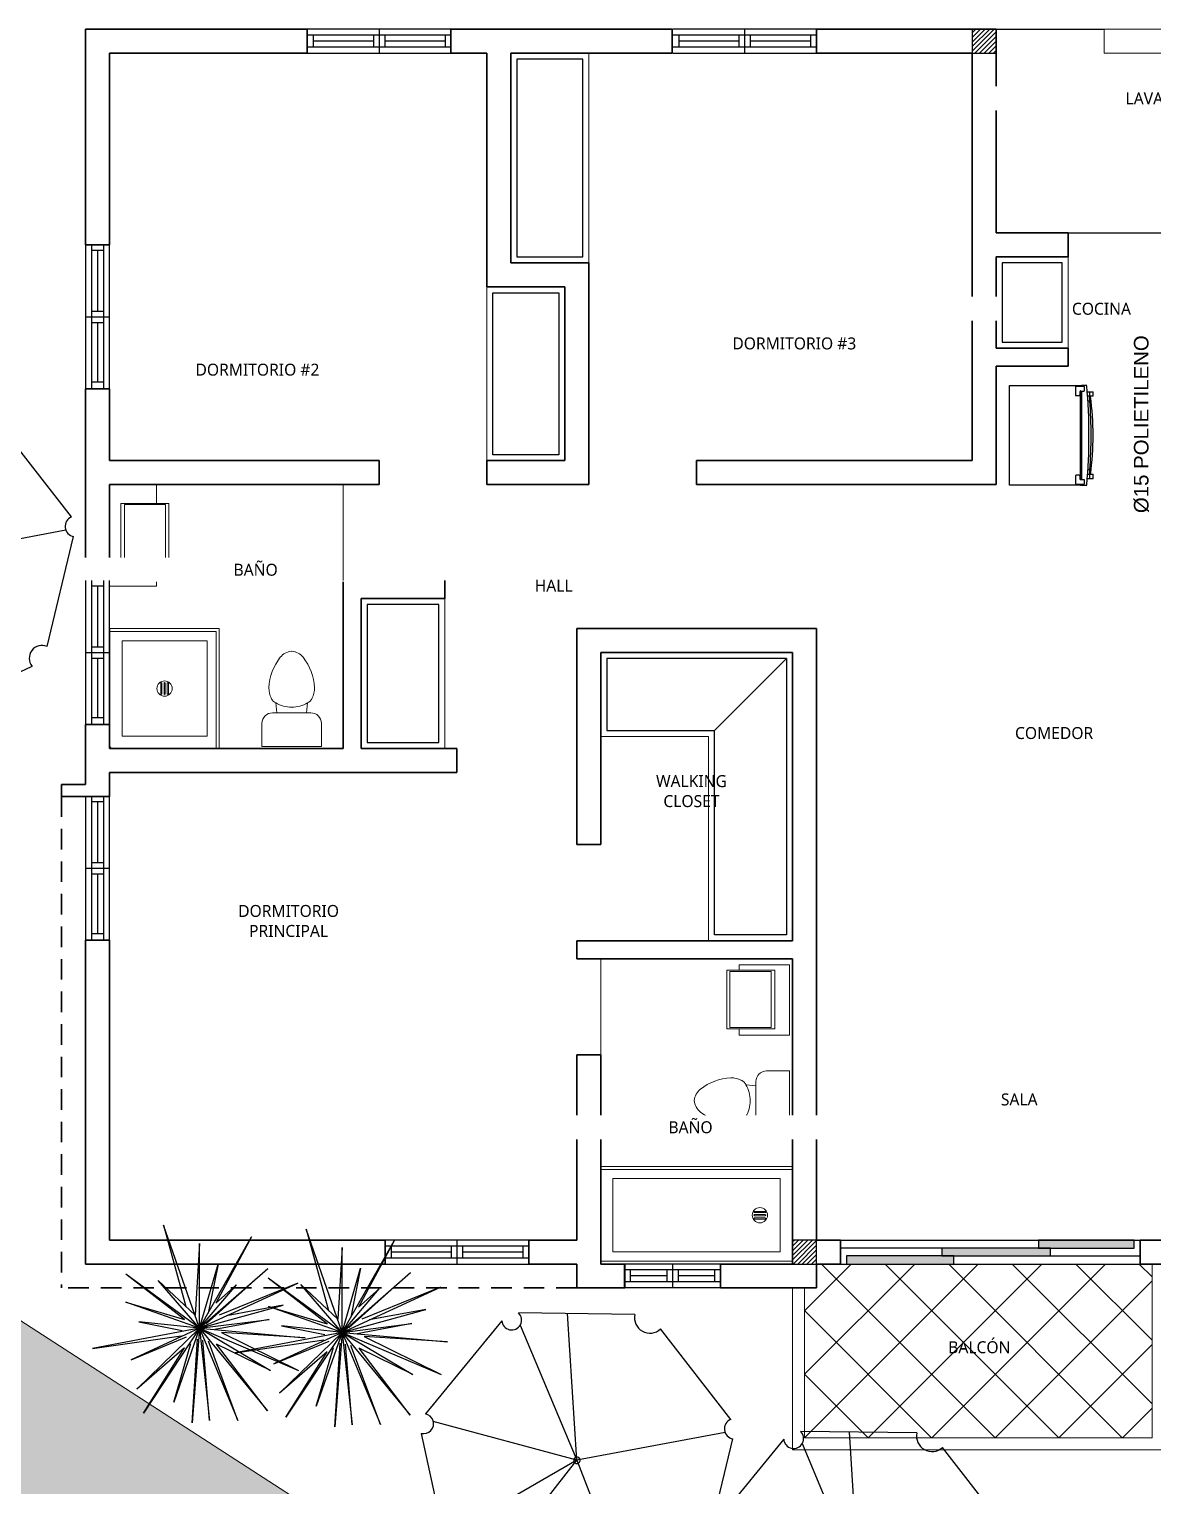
# Model space of a CAD drawing. Header units: feet. Extents: x 1019 to 2236, y -546 to 122.
# Drawn here: x 1074.06 to 1083.44, y -509.66 to -497.51 of the extents above; entities that cross this region are included whole.
import ezdxf

# ---------------------------------------------------------------- set-up
doc = ezdxf.new("R2010")
doc.units = ezdxf.units.FT
doc.header["$LTSCALE"] = 0.05
doc.header["$MEASUREMENT"] = 0
doc.linetypes.add('HIDDEN', pattern=[9.525, 6.35, -3.175])
for name, color, linetype, lineweight in [('A-GENM', 8, 'Continuous', 9), ('A-WALL', 7, 'Continuous', 25), ('arq-pisos', 251, 'Continuous', 5), ('closet', 8, 'Continuous', 5), ('COCINA', 8, 'Continuous', 25), ('I-FURN', 8, 'Continuous', 0), ('MB', 8, 'Continuous', 20), ('None', 7, 'Continuous', 5), ('P-SANR-FIXT', 8, 'Continuous', 9)]:
    doc.layers.add(name, color=color, linetype=linetype, lineweight=lineweight)
for name, color, linetype in [('AGUASNEGRAS', 4, 'Continuous'), ('columna', 9, 'Continuous'), ('MB3', 8, 'Continuous'), ('MUROS', 7, 'Continuous'), ('PERT-VENT', 8, 'Continuous'), ('PISO', 8, 'Continuous'), ('TEXXT', 2, 'Continuous'), ('TXT', 2, 'Continuous')]:
    doc.layers.add(name, color=color, linetype=linetype)
doc.layers.add('PLANTS', color=7, linetype='Continuous', true_color=0x005716)
doc.styles.add('ads', font='trebuc.ttf', dxfattribs={"height": 0.14})
doc.styles.add('DAMIAN', font='arial.ttf', dxfattribs={"height": 0.12})

# ---------------------------------------------------------------- blocks, each defined once
blk = doc.blocks.new('ARBOL4')
at = {"layer": 'PLANTS'}
for p, q in [((0.18998, 0.442934), (-0.157772, 0.457476)), ((-0.215225, 0.439234), (-0.445698, 0.173788)), ((-0.172006, 0.430212), (0, 0)), ((0.465439, 0.126688), (0.258534, 0.409628)), ((0, 0), (0.381619, 0.241316)), ((-0.474293, 0.087687), (-0.409359, -0.263952)), ((0.392021, -0.274733), (0.48214, 0.055782)), ((0, 0), (-0.436626, -0.116299)), ((-0.37373, -0.251589), (0, 0)), ((0, 0), (-0.030926, -0.456175)), ((0.410256, -0.207857), (0, 0)), ((0, 0), (0.311329, -0.356352)), ((-0.375843, -0.309965), (-0.049034, -0.484529)), ((0.011921, -0.485418), (0.345337, -0.341692))]:
    blk.add_line(p, q, dxfattribs=at)
for centre, radius, start, end in [((-0.189074, 0.45647), 0.031319, 213.386078, 1.840691), ((0.228399, 0.434803), 0.03927, 168.050674, 320.127319), ((-0.47347, 0.135212), 0.047533, 269.007996, 54.248581), ((0.474388, 0.091377), 0.036427, 104.220505, 282.287354), ((0, 0), 0.01, 0, 180), ((0, 0), 0.01, 180, 0), ((-0.383672, -0.280455), 0.030531, 284.858551, 147.280869), ((0.371318, -0.310052), 0.04094, 59.622765, 230.608597), ((-0.018543, -0.484042), 0.030495, 357.413361, 180.915833)]:
    blk.add_arc(centre, radius, start, end, dxfattribs=at)
blk = doc.blocks.new('T36')
at = {"color": 86, "linetype": 'Continuous'}
for p, q in [((-0.0034, -0.0094), (-0.0541, 0.4721)), ((-0.0541, 0.4721), (-0.0034, 0.092)), ((-0.0034, -0.0094), (0.0979, 0.4721)), ((-0.0034, 0.092), (0.0979, 0.4721)), ((-0.0034, -0.0094), (-0.2936, 0.3918)), ((-0.2936, 0.3918), (-0.0795, 0.0666)), ((-0.0034, -0.0094), (-0.1808, 0.3454)), ((-0.1808, 0.3454), (-0.083, 0.1007)), ((-0.0034, -0.0094), (0.3071, 0.3693)), ((-0.0034, -0.0094), (0.1233, 0.3454)), ((0.3071, 0.3693), (0.0526, 0.0804)), ((0.1233, 0.3454), (0.0526, 0.0804)), ((-0.0034, -0.0094), (-0.1048, 0.2947)), ((-0.1048, 0.2947), (-0.0107, 0.0594)), ((-0.0034, -0.0094), (-0.3329, 0.244)), ((-0.3329, 0.244), (-0.0288, 0.0159)), ((-0.0034, -0.0094), (0.3767, 0.244)), ((0.3767, 0.244), (0.0473, 0.0413)), ((-0.0034, -0.0094), (-0.4596, 0.1426)), ((-0.4596, 0.1426), (-0.1302, 0.0413)), ((-0.0034, -0.0094), (-0.2315, 0.1173)), ((-0.2315, 0.1173), (-0.1302, 0.0413)), ((-0.0034, -0.0094), (0.4021, 0.1173)), ((0.4021, 0.1173), (0.0473, 0.0159)), ((-0.0034, -0.0094), (-0.3076, 0.0159)), ((-0.3076, 0.0159), (-0.0795, 0.0159)), ((-0.0034, -0.0094), (0.4274, 0.0413)), ((0.4274, 0.0413), (0.0473, -0.0094)), ((-0.0034, -0.0094), (-0.4343, -0.2629)), ((-0.0034, -0.0094), (-0.3836, -0.0854)), ((-0.3836, -0.0854), (-0.0585, -0.0418)), ((-0.0034, -0.0094), (-0.1808, -0.3896)), ((-0.0034, -0.0094), (-0.1808, -0.2375)), ((-0.1808, -0.2375), (-0.0585, -0.0418)), ((-0.0034, -0.0094), (-0.0541, -0.3642)), ((-0.0034, -0.0094), (0.1832, -0.4725)), ((-0.0034, -0.0094), (0.4274, -0.1868)), ((-0.0034, -0.0094), (0.0219, -0.2882)), ((-0.0034, -0.0094), (0.3514, -0.0601)), ((-0.0034, -0.0094), (0.1993, -0.2882)), ((-0.0034, -0.0094), (0.326, -0.2375)), ((0.1993, -0.2882), (0.0473, -0.0601)), ((0.3514, -0.0601), (0.0726, -0.0348)), ((0.4274, -0.1868), (0.0979, -0.0601)), ((0.0979, -0.0601), (0.326, -0.2375)), ((-0.4343, -0.2629), (-0.0887, -0.0901)), ((-0.0288, -0.0854), (-0.1808, -0.3896)), ((-0.0541, -0.3642), (-0.0288, -0.0854)), ((0.0219, -0.2882), (0.0219, -0.0854)), ((0.1832, -0.4725), (0.0473, -0.0854))]:
    blk.add_line(p, q, dxfattribs=at)
blk = doc.blocks.new('Arbol222')
at = {"layer": 'PLANTS', "lineweight": 15, "xscale": 1.5, "yscale": 1.5, "zscale": 1.5}
blk.add_blockref('T36', (0.0051, 0.0141), dxfattribs=at)
blk = doc.blocks.new('bath_sink_6127 - bath_sink_6127-542651-Nivel 1')
at = {"layer": 'I-FURN'}
for p, q in [((0.293, 0.244), (0.293, 0.4)), ((0.395, 0.244), (-0.005, 0.244)), ((-0.005, 0.244), (-0.005, -0.245)), ((0.395, -0.245), (0.395, 0.244)), ((0.025, -0.234), (0.025, 0.233)), ((0.025, 0.233), (0.369, 0.233)), ((0.369, 0.233), (0.369, -0.234)), ((0.369, -0.234), (0.025, -0.234)), ((-0.005, -0.245), (0.395, -0.245)), ((0.293, -0.448), (0.293, -0.245)), ((-0.1, -0.448), (0.293, -0.448))]:
    blk.add_line(p, q, dxfattribs=at)
blk = doc.blocks.new('Toilet_-_Tank_-_3D_4840 - 17_ High_ Seat Not Visible-536545-Nivel 1')
at = {"layer": 'P-SANR-FIXT'}
for p, q in [((0.248, 0.489), (-0.248, 0.489)), ((-0.248, 0.489), (-0.248, 0.298)), ((0.248, 0.298), (0.248, 0.489)), ((-0.159, 0.21), (-0.123, 0.21)), ((-0.123, 0.21), (-0.132, 0.127)), ((-0.123, 0.21), (0.123, 0.21)), ((0.132, 0.127), (0.123, 0.21)), ((0.123, 0.21), (0.159, 0.21))]:
    blk.add_line(p, q, dxfattribs=at)
for centre, radius, start, end in [((-0.159, 0.298), 0.0889, 180, 270), ((0.159, 0.298), 0.0889, 270, 360), ((-0.083, 0.041), 0.0995, 119.8981, 151.0596), ((0, -0.104), 0.266, 90.1019, 119.8981), ((0, -0.104), 0.266, 60.1019, 89.8981), ((0.083, 0.041), 0.0995, 28.9404, 60.1019), ((-0.023, 0.008), 0.167, 151.0596, 182.709), ((0.023, 0.008), 0.167, 357.291, 28.9404), ((0.25, 0.021), 0.441, 182.709, 218.5058), ((-0.25, 0.021), 0.441, 321.4942, 357.291), ((0.011, -0.169), 0.136, 218.5058, 265.219), ((-0.011, -0.169), 0.136, 274.781, 321.4942)]:
    blk.add_arc(centre, radius, start, end, dxfattribs=at)
blk = doc.blocks.new('Shower_Stall_9385 - 1-684532-Nivel 1')
at = {"layer": 'P-SANR-FIXT'}
for p, q in [((-0.576, 0.533), (0.424, 0.533)), ((-0.576, -0.381), (-0.576, 0.533)), ((0.424, 0.508), (-0.551, 0.508)), ((-0.551, -0.381), (-0.551, 0.508)), ((-0.475, -0.279), (-0.475, 0.432)), ((-0.475, 0.432), (0.322, 0.432)), ((0.322, 0.432), (0.322, -0.279)), ((-0.121, 0.108), (-0.032, 0.108)), ((-0.032, 0.099), (-0.121, 0.099)), ((-0.121, 0.081), (-0.032, 0.081)), ((-0.032, 0.072), (-0.121, 0.072)), ((-0.121, 0.053), (-0.032, 0.053)), ((-0.032, 0.044), (-0.121, 0.044)), ((0.322, -0.279), (-0.475, -0.279)), ((-0.576, -0.381), (-0.551, -0.381)), ((-0.551, -0.381), (0.398, -0.381))]:
    blk.add_line(p, q, dxfattribs=at)
for centre, radius, start, end in [((-0.076, 0.076), 0.0635, 360, 180), ((-0.076, 0.076), 0.0635, 0, 180), ((-0.076, 0.076), 0.0635, 180, 360), ((-0.076, 0.076), 0.0635, 180, 360), ((-0.121, 0.103), 0.00444, 90, 270), ((-0.121, 0.076), 0.00444, 90, 270), ((-0.121, 0.049), 0.00444, 90, 270), ((-0.032, 0.103), 0.00444, 270, 90), ((-0.032, 0.076), 0.00444, 270, 90), ((-0.032, 0.049), 0.00444, 270, 90), ((0.398, -0.356), 0.0254, 270, 360)]:
    blk.add_arc(centre, radius, start, end, dxfattribs=at)
blk = doc.blocks.new('bath_sink_6127 - bath_sink_6127-V2-Nivel 1')
at = {"layer": 'I-FURN'}
for p, q in [((0.293, 0.297), (-0.127, 0.297)), ((-0.127, 0.297), (-0.127, -0.29)), ((0.395, 0.244), (-0.005, 0.244)), ((-0.005, 0.244), (-0.005, -0.245)), ((0.293, 0.244), (0.293, 0.297)), ((0.395, -0.245), (0.395, 0.244)), ((0.025, -0.234), (0.025, 0.233)), ((0.025, 0.233), (0.369, 0.233)), ((0.369, 0.233), (0.369, -0.234)), ((0.369, -0.234), (0.025, -0.234)), ((0.293, -0.29), (-0.127, -0.29)), ((-0.005, -0.245), (0.395, -0.245)), ((0.293, -0.29), (0.293, -0.245))]:
    blk.add_line(p, q, dxfattribs=at)
blk = doc.blocks.new('A$C007B5363')
at = {"layer": 'COCINA'}
for p, q in [((0, 0.829), (0.594, 0.829)), ((0, 0), (0, 0.829)), ((0.551, 0.816), (0.551, 0.752)), ((0.621, 0.822), (0.557, 0.822)), ((0.557, 0.746), (0.582, 0.746)), ((0.589, 0.752), (0.589, 0.778)), ((0.594, 0.829), (0.601, 0.829)), ((0.594, 0.822), (0.594, 0.829)), ((0.594, 0.045), (0.594, 0.784)), ((0.595, 0.784), (0.621, 0.784)), ((0.601, 0.829), (0.601, 0.822)), ((0.645, 0.829), (0.601, 0.829)), ((0.601, 0.784), (0.601, 0.044)), ((0.627, 0.791), (0.627, 0.816)), ((0.649, 0.778), (0.671, 0.778)), ((0.671, 0.74), (0.651, 0.74)), ((0.671, 0.778), (0.698, 0.778)), ((0.671, 0.74), (0.671, 0.778)), ((0.671, 0.74), (0.671, 0.778)), ((0.698, 0.74), (0.671, 0.74)), ((0.671, 0.74), (0.671, 0.702)), ((0.671, 0.702), (0.671, 0.74)), ((0.699, 0.74), (0.699, 0.778)), ((0.654, 0.702), (0.671, 0.702)), ((0.671, 0.127), (0.654, 0.127)), ((0.671, 0.127), (0.671, 0.089)), ((0.671, 0.089), (0.671, 0.127)), ((0.594, 0), (0, 0)), ((0.551, 0.076), (0.551, 0.013)), ((0.582, 0.083), (0.557, 0.083)), ((0.557, 0.006), (0.621, 0.006)), ((0.589, 0.051), (0.589, 0.076)), ((0.594, 0), (0.594, 0.006)), ((0.594, 0), (0.601, 0)), ((0.621, 0.044), (0.595, 0.044)), ((0.601, 0.006), (0.601, 0)), ((0.601, 0), (0.645, 0)), ((0.627, 0.013), (0.627, 0.038)), ((0.671, 0.051), (0.649, 0.051)), ((0.651, 0.089), (0.671, 0.089)), ((0.671, 0.089), (0.698, 0.089)), ((0.671, 0.051), (0.671, 0.089)), ((0.671, 0.051), (0.671, 0.089)), ((0.698, 0.051), (0.671, 0.051)), ((0.699, 0.051), (0.699, 0.089))]:
    blk.add_line(p, q, dxfattribs=at)
for centre, radius, start, end in [((0.557, 0.816), 0.00635, 90, 180), ((0.557, 0.752), 0.00635, 180, 270), ((0.582, 0.752), 0.00635, 270, 360), ((0.595, 0.778), 0.00635, 90, 180), ((0.621, 0.816), 0.00635, 360, 90), ((0.621, 0.791), 0.00635, 270, 360), ((-3.851, 0.414), 4.515, 354.7351, 5.2649), ((-1.675, 0.414), 2.373, 352.1151, 7.8849), ((-3.079, 0.414), 3.761, 355.6182, 4.3818), ((0.557, 0.076), 0.00635, 90, 180), ((0.557, 0.013), 0.00635, 180, 270), ((0.582, 0.076), 0.00635, 360, 90), ((0.595, 0.051), 0.00635, 180, 270), ((0.621, 0.038), 0.00635, 360, 90), ((0.621, 0.013), 0.00635, 270, 360)]:
    blk.add_arc(centre, radius, start, end, dxfattribs=at)
blk = doc.blocks.new('A$C45091238')
for points in [[(0.846, 0.067), (1.753, 0.067), (1.753, 0.133), (0.846, 0.133)], [(1.653, 0.133), (2.45, 0.133), (2.45, 0.2), (1.653, 0.2)], [(0.05, 0), (0.946, 0), (0.946, 0.067), (0.05, 0.067)]]:
    blk.add_hatch(color=256).paths.add_polyline_path(points)
at = {"layer": 'PERT-VENT', "extrusion": (-6.28888e-16, -1.94037e-15, -1)}
for points in [[(-0.846, 0.067), (-1.753, 0.067), (-1.753, 0.133), (-0.846, 0.133)], [(-1.653, 0.133), (-2.45, 0.133), (-2.45, 0.2), (-1.653, 0.2)], [(-0.05, 0), (-0.946, 0), (-0.946, 0.067), (-0.05, 0.067)]]:
    blk.add_lwpolyline(points, close=True, dxfattribs=at)
at = {"layer": 'PISO'}
for p, q in [((0, 0.2), (2.5, 0.2)), ((0, 0), (2.5, 0))]:
    blk.add_line(p, q, dxfattribs=at)
at = {"layer": 'PISO', "extrusion": (-6.28888e-16, -1.94037e-15, -1)}
for p, q in [((0.896, 0.133), (0, 0.133)), ((1.753, 0.067), (2.5, 0.067))]:
    blk.add_line(p, q, dxfattribs=at)
blk = doc.blocks.new('A$C24CF40E6')
at = {"layer": 'P-SANR-FIXT', "extrusion": (-2.36783e-12, 8.94772e-16, -1)}
for p, q in [((0, 0.814), (1.6, 0.814)), ((1.6, 0.789), (0, 0.789)), ((1.6, 0.814), (1.6, 0.789)), ((1.6, 0.025), (1.6, 0.789)), ((0.102, 0.713), (1.498, 0.713)), ((1.498, 0.713), (1.498, 0.102)), ((1.283, 0.439), (1.373, 0.439)), ((1.373, 0.43), (1.283, 0.43)), ((1.283, 0.412), (1.373, 0.412)), ((1.373, 0.403), (1.283, 0.403)), ((1.283, 0.384), (1.373, 0.384)), ((1.373, 0.375), (1.283, 0.375)), ((1.498, 0.102), (0.102, 0.102))]:
    blk.add_line(p, q, dxfattribs=at)
at = {"layer": 'P-SANR-FIXT', "extrusion": (2.36783e-12, 8.94772e-16, -1)}
for p, q in [((0, 0.814), (0, 0.789)), ((0, 0.025), (0, 0.789)), ((0.102, 0.713), (0.102, 0.102))]:
    blk.add_line(p, q, dxfattribs=at)
at = {"layer": 'P-SANR-FIXT', "extrusion": (-2.36783e-12, -8.94772e-16, -1)}
for p, q in [((1.6, 0.025), (0, 0.025)), ((0, 0), (1.6, 0)), ((1.6, 0), (1.6, 0.025))]:
    blk.add_line(p, q, dxfattribs=at)
at = {"layer": 'P-SANR-FIXT', "extrusion": (2.36783e-12, -8.94772e-16, -1)}
blk.add_line((0, 0), (0, 0.025), dxfattribs=at)
at = {"layer": 'P-SANR-FIXT', "extrusion": (-2.36783e-12, 8.94772e-16, -1)}
for centre, radius, start, end in [((-1.328, 0.407), 0.0635, 0, 180), ((-1.328, 0.407), 0.0635, 0, 180), ((-1.328, 0.407), 0.0635, 180, 0), ((-1.328, 0.407), 0.0635, 180, 0), ((-1.283, 0.434), 0.00444, 270, 90), ((-1.283, 0.407), 0.00444, 270, 90), ((-1.283, 0.38), 0.00444, 270, 90), ((-1.373, 0.434), 0.00444, 90, 270), ((-1.373, 0.407), 0.00444, 90, 270), ((-1.373, 0.38), 0.00444, 90, 270)]:
    blk.add_arc(centre, radius, start, end, dxfattribs=at)
blk = doc.blocks.new('A$C18ED6237')
at = {"layer": 'PERT-VENT', "extrusion": (-2.36783e-12, 8.94772e-16, -1)}
for p, q in [((1.2, 0.2), (0, 0.2)), ((1.2, 0.15), (0, 0.15)), ((0.054, 0.05), (0.054, 0.15)), ((0.553, 0.15), (0.553, 0.05)), ((0.6, 0.2), (0.6, 0)), ((0.647, 0.15), (0.647, 0.05)), ((1.2, 0.05), (0, 0.05)), ((0.553, 0.1), (0.054, 0.1)), ((1.153, 0.1), (0.647, 0.1)), ((0, 0), (1.2, 0))]:
    blk.add_line(p, q, dxfattribs=at)
at = {"layer": 'PERT-VENT'}
blk.add_line((1.153, 0.05), (1.153, 0.15), dxfattribs=at)
blk = doc.blocks.new('A$C012446DC')
at = {"layer": 'PISO'}
h = blk.add_hatch(dxfattribs=at)
h.set_pattern_fill('ANSI31', color=256, scale=0.008571, angle=180)
h.set_pattern_definition([(225, (206536.064322, 1154820.960068), (0.0192434059784, -0.0192434059784), [])])
h.paths.add_polyline_path([(0, 0), (0.2, 0), (0.2, 0.2), (0, 0.2)])
at = {"layer": 'columna'}
blk.add_lwpolyline([(0.2, 0.2), (0, 0.2), (0, 0), (0.2, 0)], close=True, dxfattribs=at)
blk = doc.blocks.new('A$C791B5281')
at = {"layer": 'MUROS', "lineweight": 35}
blk.add_line((4.9, 10.3, 1.239), (5.1, 10.3, 1.239), dxfattribs=at)
for p in [(1.5, 10.1, 1.239), (4.9, 10.1, 1.239), (8.3, 10.1, 1.239), (0, 0, 1.239), (3.5, 0, 1.239), (6.3, 0, 1.239), (9.8, 0, 1.239)]:
    blk.add_blockref('A$C012446DC', p)

msp = doc.modelspace()

# ---------------------------------------------------------------- hatches: boundary and pattern name
at = {"layer": 'PISO'}
h = msp.add_hatch(dxfattribs=at)
h.set_pattern_fill('NET', color=256, scale=3, angle=45, style=0)
h.set_pattern_definition([(45, (1080.53446, -509.2615), (-0.265165, 0.265165), []), (135, (1080.53446, -509.2615), (-0.265165, -0.265165), [])])
h.paths.add_polyline_path([(1080.534, -509.261), (1080.534, -508.011), (1080.634, -508.011), (1080.634, -507.812), (1083.434, -507.812), (1083.434, -509.261)])

# ---------------------------------------------------------------- linework, layer by layer
at = {"layer": 'A-GENM', "extrusion": (7.74729e-15, 7.31823e-14, -1)}
msp.add_line((1070.168, -505.813), (1079.729, -511.991), dxfattribs=at)
at = {"layer": 'A-WALL', "lineweight": 35, "extrusion": (-2.36783e-12, 8.94772e-16, -1)}
for p, q in [((1076.384, -497.511), (1074.534, -497.511)), ((1074.534, -497.511), (1074.534, -499.311)), ((1076.384, -497.711), (1076.384, -497.511)), ((1079.431, -497.511), (1077.584, -497.511)), ((1077.584, -497.511), (1077.584, -497.711)), ((1079.431, -497.711), (1079.431, -497.511)), ((1082.134, -497.511), (1080.634, -497.511)), ((1080.634, -497.511), (1080.634, -497.711)), ((1082.134, -499.211), (1082.134, -497.511)), ((1074.734, -497.711), (1076.384, -497.711)), ((1074.734, -499.311), (1074.734, -497.711)), ((1077.584, -497.711), (1077.884, -497.711)), ((1077.884, -497.711), (1077.884, -499.661)), ((1078.084, -497.711), (1079.431, -497.711)), ((1078.084, -499.461), (1078.084, -497.711)), ((1080.634, -497.711), (1081.934, -497.711)), ((1081.934, -497.711), (1081.934, -501.111)), ((1082.734, -499.211), (1082.134, -499.211)), ((1082.734, -499.411), (1082.734, -499.211)), ((1074.734, -499.311), (1074.534, -499.311)), ((1078.734, -499.461), (1078.084, -499.461)), ((1078.734, -501.311), (1078.734, -499.461)), ((1082.134, -500.172), (1082.134, -499.411)), ((1082.134, -499.411), (1082.734, -499.411)), ((1078.534, -499.661), (1077.884, -499.661)), ((1078.534, -501.111), (1078.534, -499.661)), ((1082.134, -500.172), (1082.734, -500.172)), ((1082.134, -501.311), (1082.134, -500.322)), ((1082.134, -500.322), (1082.734, -500.322)), ((1074.734, -500.511), (1074.534, -500.511)), ((1074.534, -500.511), (1074.534, -502.111)), ((1074.734, -501.111), (1074.734, -500.511)), ((1076.984, -501.111), (1074.734, -501.111)), ((1076.984, -501.311), (1076.984, -501.111)), ((1077.884, -501.111), (1078.534, -501.111)), ((1077.884, -501.111), (1077.884, -501.311)), ((1081.934, -501.111), (1079.634, -501.111)), ((1079.634, -501.111), (1079.634, -501.311)), ((1074.734, -501.311), (1076.984, -501.311)), ((1074.734, -502.111), (1074.734, -501.311)), ((1077.884, -501.311), (1078.734, -501.311)), ((1079.634, -501.311), (1082.134, -501.311)), ((1074.534, -502.111), (1074.734, -502.111)), ((1074.534, -502.111), (1074.734, -502.111)), ((1077.534, -502.111), (1076.684, -502.111)), ((1076.684, -502.111), (1076.684, -503.512)), ((1077.534, -502.261), (1076.834, -502.261)), ((1076.834, -503.512), (1076.834, -502.261)), ((1080.634, -502.511), (1078.634, -502.511)), ((1078.634, -502.511), (1078.634, -504.313)), ((1080.634, -507.612), (1080.634, -502.511)), ((1078.834, -502.711), (1080.434, -502.711)), ((1078.834, -504.313), (1078.834, -502.711)), ((1080.434, -502.711), (1080.434, -505.116)), ((1076.834, -503.511), (1076.834, -503.211)), ((1074.734, -503.311), (1074.534, -503.311)), ((1074.534, -503.811), (1074.534, -503.311)), ((1074.734, -503.512), (1074.734, -503.315)), ((1076.684, -503.512), (1074.734, -503.512)), ((1077.634, -503.512), (1076.834, -503.512)), ((1077.634, -503.712), (1077.634, -503.512)), ((1074.734, -503.712), (1077.634, -503.712)), ((1074.334, -503.911), (1074.334, -503.811)), ((1078.834, -504.313), (1078.634, -504.313)), ((1074.534, -505.111), (1074.534, -507.812)), ((1074.734, -507.612), (1074.734, -505.111)), ((1078.634, -505.116), (1078.634, -505.266)), ((1080.434, -505.116), (1078.634, -505.116)), ((1078.634, -505.266), (1080.434, -505.266)), ((1080.434, -505.266), (1080.434, -507.812)), ((1078.834, -506.066), (1078.634, -506.066)), ((1078.634, -506.066), (1078.634, -507.612)), ((1078.834, -507.812), (1078.834, -506.066)), ((1077.034, -507.612), (1074.734, -507.612)), ((1077.034, -507.812), (1077.034, -507.612)), ((1078.634, -507.612), (1078.234, -507.612)), ((1078.234, -507.612), (1078.234, -507.812)), ((1078.234, -507.612), (1078.234, -507.812)), ((1080.834, -507.612), (1080.634, -507.612)), ((1084.134, -507.612), (1083.334, -507.612)), ((1083.334, -507.612), (1083.334, -507.812)), ((1074.534, -507.812), (1077.034, -507.812)), ((1078.634, -507.812), (1078.234, -507.812)), ((1078.634, -507.812), (1078.634, -508.011)), ((1078.834, -507.812), (1079.034, -507.812)), ((1079.834, -507.812), (1080.434, -507.812)), ((1080.634, -508.011), (1080.634, -507.812)), ((1080.834, -507.812), (1080.634, -507.812)), ((1083.334, -507.812), (1083.934, -507.812)), ((1078.634, -508.011), (1079.034, -508.011)), ((1079.834, -508.011), (1080.634, -508.011))]:
    msp.add_line(p, q, dxfattribs=at)
at = {"layer": 'A-WALL', "lineweight": 35}
for p, q in [((1082.734, -500.172), (1082.734, -500.322)), ((1074.734, -503.911), (1074.734, -503.712)), ((1074.334, -503.811), (1074.534, -503.811)), ((1074.334, -503.911), (1074.734, -503.911)), ((1080.834, -507.612), (1080.834, -507.812)), ((1079.034, -507.812), (1079.034, -508.011)), ((1079.034, -507.812), (1079.034, -508.011)), ((1079.834, -507.812), (1079.834, -508.011)), ((1079.834, -507.812), (1079.834, -508.011))]:
    msp.add_line(p, q, dxfattribs=at)
at = {"layer": 'A-WALL', "extrusion": (-1.74148e-10, 1.01069e-11, -1)}
for p, q in [((1079.031, -508.011), (1079.031, -507.812)), ((1079.031, -508.011), (1079.031, -507.812)), ((1079.834, -507.812), (1079.834, -508.011))]:
    msp.add_line(p, q, dxfattribs=at)
at = {"layer": 'A-WALL', "extrusion": (-1.74148e-10, 1.01075e-11, -1)}
msp.add_line((1079.834, -507.812), (1079.834, -508.011), dxfattribs=at)
at = {"layer": 'AGUASNEGRAS', "extrusion": (-2.36783e-12, 8.94772e-16, -1)}
msp.add_line((1083.334, -507.612), (1083.334, -507.812), dxfattribs=at)
at = {"layer": 'closet', "extrusion": (-2.36783e-12, 8.94772e-16, -1)}
for p, q in [((1078.734, -499.461), (1078.734, -497.711)), ((1077.884, -501.111), (1077.884, -499.661)), ((1078.834, -503.411), (1079.734, -503.411)), ((1079.734, -503.411), (1079.734, -505.116))]:
    msp.add_line(p, q, dxfattribs=at)
at = {"layer": 'closet'}
msp.add_line((1078.834, -506.066), (1078.834, -505.266), dxfattribs=at)
at = {"layer": 'MB', "extrusion": (-2.36783e-12, 8.94772e-16, -1)}
for p, q in [((1083.034, -497.711), (1083.034, -497.511)), ((1085.334, -497.511), (1083.034, -497.511)), ((1083.034, -497.711), (1085.334, -497.711))]:
    msp.add_line(p, q, dxfattribs=at)
at = {"layer": 'MB3', "linetype": 'HIDDEN', "lineweight": 35, "ltscale": 0.54}
for p in [(1074.334, -503.911), (1078.634, -508.011)]:
    msp.add_line(p, (1074.334, -508.011), dxfattribs=at)
at = {"layer": 'P-SANR-FIXT'}
for p, q in [((1083.434, -507.812), (1083.434, -509.261)), ((1080.434, -508.011), (1080.434, -509.361)), ((1080.534, -508.011), (1080.534, -509.261)), ((1080.434, -509.361), (1083.534, -509.361)), ((1080.534, -509.261), (1083.434, -509.261))]:
    msp.add_line(p, q, dxfattribs=at)
at = {"layer": 'PERT-VENT', "extrusion": (-1.74148e-10, 1.01069e-11, -1)}
for p, q in [((1079.834, -507.812), (1079.031, -507.812)), ((1079.834, -507.861), (1079.031, -507.861)), ((1079.386, -507.861), (1079.386, -507.961)), ((1079.433, -507.812), (1079.433, -508.011)), ((1079.48, -507.861), (1079.48, -507.961)), ((1079.785, -507.961), (1079.785, -507.861)), ((1079.834, -507.961), (1079.031, -507.961)), ((1079.834, -508.011), (1079.031, -508.011)), ((1079.386, -507.911), (1079.085, -507.911)), ((1079.785, -507.911), (1079.48, -507.911))]:
    msp.add_line(p, q, dxfattribs=at)
at = {"layer": 'PERT-VENT', "extrusion": (-1.74151e-10, 1.01069e-11, -1)}
msp.add_line((1079.081, -507.961), (1079.081, -507.861), dxfattribs=at)
at = {"layer": 'PISO'}
for p, q in [((1082.134, -497.511), (1083.034, -497.511)), ((1082.734, -499.211), (1083.634, -499.211))]:
    msp.add_line(p, q, dxfattribs=at)
for points in [[(1078.134, -499.411), (1078.684, -499.411), (1078.684, -497.761), (1078.134, -497.761)], [(1077.934, -499.711), (1078.484, -499.711), (1078.484, -501.061), (1077.934, -501.061)], [(1078.884, -503.361), (1079.784, -503.361), (1080.384, -502.761), (1078.884, -502.761)], [(1079.784, -503.361), (1080.384, -502.761), (1080.384, -505.066), (1079.784, -505.066)]]:
    msp.add_lwpolyline(points, close=True, dxfattribs=at)

# ---------------------------------------------------------------- block references
for name, p in [('A$C18ED6237', (1076.384, -497.711)), ('A$C18ED6237', (1079.434, -497.711)), ('A$C24CF40E6', (1078.834, -507.812)), ('A$C18ED6237', (1077.034, -507.812))]:
    msp.add_blockref(name, p)
at = {"layer": 'COCINA', "extrusion": (-2.36783e-12, 8.94772e-16, -1), "xscale": -1}
msp.add_blockref('A$C007B5363', (-1082.244, -501.314, 0), dxfattribs=at)
at = {"layer": 'I-FURN', "extrusion": (-2.36783e-12, 8.94772e-16, -1), "xscale": -1}
msp.add_blockref('bath_sink_6127 - bath_sink_6127-542651-Nivel 1', (-1074.834, -501.711, 0), dxfattribs=at)
at = {"layer": 'I-FURN', "extrusion": (-2.36783e-12, 8.94772e-16, -1), "xscale": -1, "rotation": 180}
msp.add_blockref('bath_sink_6127 - bath_sink_6127-V2-Nivel 1', (-1080.281, -505.606, 0), dxfattribs=at)
at = {"layer": 'None', "lineweight": 15}
for name, p, xscale, yscale, zscale, rotation in [('ARBOL4', (1073.134, -501.922), 2.714450404586404, 2.714450404586404, 2.714450404586404, 258.790345993717), ('Arbol222', (1075.487, -508.348), 1.215642893999433, 1.215642893999433, 1.215642893999433, 258.7903459937173), ('Arbol222', (1076.677, -508.382), 1.215642893999433, 1.215642893999433, 1.215642893999433, 258.7903459937173), ('ARBOL4', (1078.635, -509.449), 2.714450404586404, 2.714450404586404, 2.714450404586404, 258.790345993717), ('ARBOL4', (1080.988, -510.437), 2.714450404586404, 2.714450404586404, 2.714450404586404, 258.790345993717)]:
    msp.add_blockref(name, p, dxfattribs=dict(at, xscale=xscale, yscale=yscale, zscale=zscale, rotation=rotation))
at = {"layer": 'P-SANR-FIXT', "extrusion": (-2.36783e-12, 8.94772e-16, -1), "xscale": -1}
for name, p, rotation in [('Shower_Stall_9385 - 1-684532-Nivel 1', (-1075.118, -503.088, 0), 90), ('Toilet_-_Tank_-_3D_4840 - 17_ High_ Seat Not Visible-536545-Nivel 1', (-1076.255, -503.005, 0), 180), ('Toilet_-_Tank_-_3D_4840 - 17_ High_ Seat Not Visible-536545-Nivel 1', (-1079.919, -506.449, 0), 90)]:
    msp.add_blockref(name, p, dxfattribs=dict(at, rotation=rotation))
at = {"layer": 'PISO'}
msp.add_blockref('A$C45091238', (1080.834, -507.812), dxfattribs=at)

# ---------------------------------------------------------------- texts
at = {"layer": 'TEXXT', "insert": (1083.346, -500.854), "char_height": 0.12168, "width": 2.45388, "attachment_point": 5, "rotation": 90, "style": 'DAMIAN'}
msp.add_mtext('\\A1;  %%C15 POLIETILENO  ', dxfattribs=at)
at = {"layer": 'TXT', "insert": (1082.617, -503.333, -0.337), "char_height": 0.1, "width": 2.838, "attachment_point": 2, "style": 'ads', "bg_fill": 2}
msp.add_mtext('COMEDOR', dxfattribs=at)
at = {"layer": 'TXT', "char_height": 0.1, "width": 2.838, "attachment_point": 2, "style": 'ads'}
for s, insert in [('WALKING\\PCLOSET', (1079.591, -503.734)), ('SALA', (1082.326, -506.389)), ('BALCÓN', (1081.993, -508.456))]:
    msp.add_mtext(s, dxfattribs=dict(at, insert=insert))

# ---------------------------------------------------------------- next in the draw order: texts
at = {"layer": 'TXT', "char_height": 0.1, "width": 2.838, "attachment_point": 2, "style": 'ads', "bg_fill": 2}
for s, insert in [('LAVADO', (1083.468, -498.04)), ('COCINA', (1083.012, -499.794)), ('DORMITORIO #3', (1080.449, -500.083)), ('DORMITORIO #2', (1075.969, -500.302)), ('BAÑO', (1075.954, -501.971)), ('DORMITORIO \\PPRINCIPAL', (1076.229, -504.817)), ('BAÑO', (1079.583, -506.621))]:
    msp.add_mtext(s, dxfattribs=dict(at, insert=insert))

# ---------------------------------------------------------------- next in the draw order: linework, layer by layer
at = {"layer": 'A-WALL', "lineweight": 35, "extrusion": (-2.36783e-12, 8.94772e-16, -1)}
for p, q in [((1074.534, -500.511), (1074.734, -500.511)), ((1074.734, -500.511), (1074.534, -500.511))]:
    msp.add_line(p, q, dxfattribs=at)
at = {"layer": 'A-WALL', "lineweight": 35}
msp.add_line((1074.534, -505.111), (1074.734, -505.111), dxfattribs=at)
at = {"layer": 'closet'}
for p, q in [((1082.734, -500.172), (1082.734, -499.411)), ((1076.684, -502.111), (1076.684, -501.311))]:
    msp.add_line(p, q, dxfattribs=at)
at = {"layer": 'PISO'}
msp.add_lwpolyline([(1082.184, -500.122), (1082.684, -500.122), (1082.684, -499.461), (1082.184, -499.461)], close=True, dxfattribs=at)

# ---------------------------------------------------------------- next in the draw order: block references
msp.add_blockref('A$C791B5281', (1080.434, -507.812, -1.239))
at = {"rotation": 90}
for p in [(1074.734, -500.511), (1074.734, -503.311), (1074.734, -505.111)]:
    msp.add_blockref('A$C18ED6237', p, dxfattribs=at)

# ---------------------------------------------------------------- next in the draw order: texts
at = {"layer": 'TXT', "insert": (1078.441, -502.103), "char_height": 0.1, "width": 2.838, "attachment_point": 2, "style": 'ads', "bg_fill": 2}
msp.add_mtext('HALL', dxfattribs=at)

# ---------------------------------------------------------------- next in the draw order: hatches: boundary and pattern name
at = {"layer": 'arq-pisos'}
h = msp.add_hatch(dxfattribs=at)
h.set_pattern_fill('AR-HBONE', color=256, scale=0.06, angle=90)
h.set_pattern_definition([(135, (856.05644, -198.79704), (-0.33941125, 5e-17), [0.72, -0.24]), (225, (855.88674, -198.62733), (-0.33941125, 5e-17), [0.72, -0.24])])
edge = h.paths.add_edge_path()
edge.add_line((1079.731, -513.492), (1086.908, -513.483))
edge.add_line((1086.908, -513.483), (1086.908, -513.482))
edge.add_line((1086.908, -513.482), (1095.404, -513.471))
edge.add_line((1095.404, -513.471), (1095.591, -514.615))
edge.add_arc((1096.578, -514.453), 1, 189.2909, 252.057)
edge.add_line((1096.27, -515.405), (1115.308, -521.57))
edge.add_line((1115.308, -521.57), (1115.616, -520.618))
edge.add_line((1115.616, -520.618), (1097.154, -514.64))
edge.add_line((1097.154, -514.64), (1102.237, -498.942))
edge.add_line((1102.237, -498.942), (1106.806, -500.422))
edge.add_line((1106.806, -500.422), (1108.337, -495.662))
edge.add_line((1108.337, -495.662), (1107.969, -495.543))
edge.add_line((1107.969, -495.543), (1107.482, -495.541))
edge.add_line((1107.482, -495.541), (1106.249, -499.348))
edge.add_line((1106.249, -499.348), (1101.553, -497.827))
edge.add_line((1101.553, -497.827), (1097.198, -511.276))
edge.add_arc((1096.247, -510.968), 1, 270.0737, 342.057, ccw=False)
edge.add_line((1096.248, -511.968), (1086.442, -511.981))
edge.add_line((1086.442, -511.981), (1086.442, -508.811))
edge.add_line((1086.442, -508.811), (1084.438, -508.814))
edge.add_line((1084.438, -508.814), (1084.442, -511.985))
edge.add_line((1084.442, -511.985), (1079.729, -511.991))
edge.add_line((1079.729, -511.991), (1070.168, -505.813))
edge.add_line((1070.168, -505.813), (1069.936, -507.8))
edge.add_line((1069.936, -507.8), (1078.498, -513.332))
edge.add_arc((1079.041, -512.492), 1, 237.1316, 270.0737)
edge.add_line((1079.042, -513.492), (1079.731, -513.492))

# ---------------------------------------------------------------- next in the draw order: linework, layer by layer
at = {"layer": 'A-WALL', "lineweight": 35}
msp.add_line((1077.534, -502.261), (1077.534, -502.111), dxfattribs=at)
at = {"layer": 'closet'}
msp.add_line((1077.534, -502.261), (1077.534, -503.512), dxfattribs=at)
at = {"layer": 'PISO'}
msp.add_lwpolyline([(1076.884, -503.461), (1077.484, -503.461), (1077.484, -502.311), (1076.884, -502.311)], close=True, dxfattribs=at)

doc.saveas('drawing.dxf')
